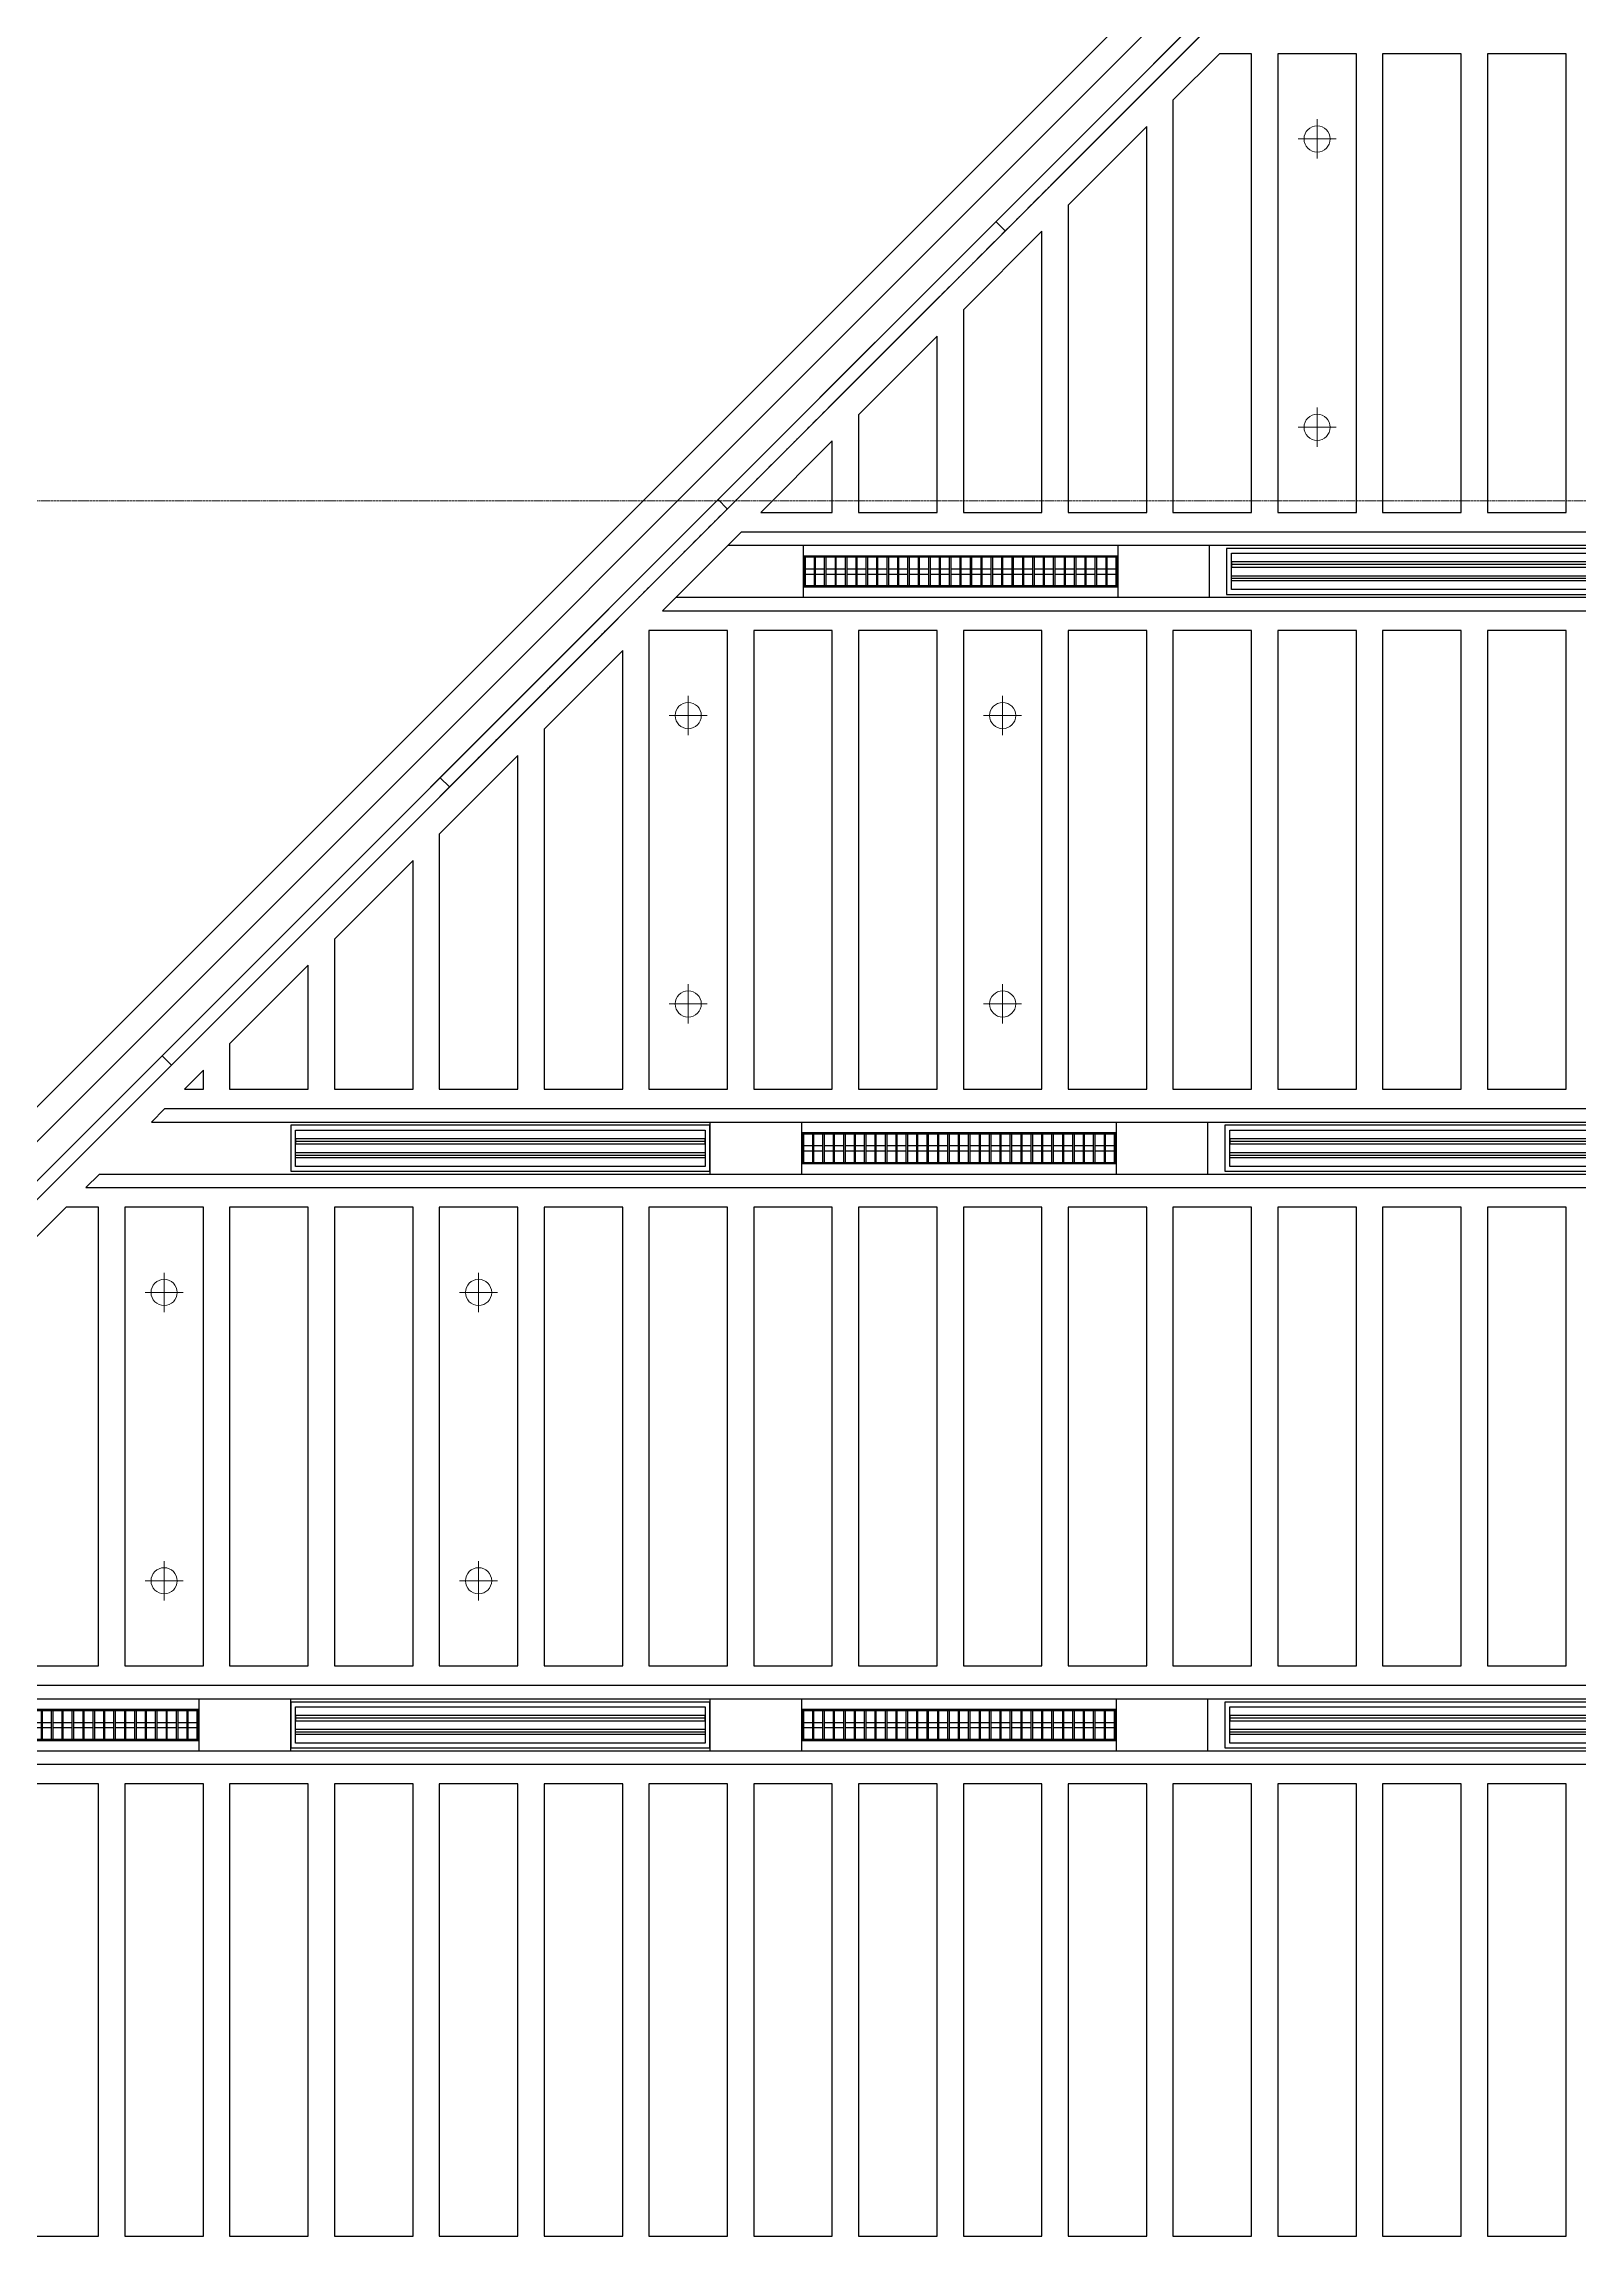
# Model space of a CAD drawing. Header units: millimetres. Extents: x -962357 to -591933, y -35273 to 59420.
# Drawn here: x -880721 to -874862, y -10940 to -2577 of the extents above; entities that cross this region are included whole.
import ezdxf
from ezdxf.enums import TextEntityAlignment as Align

# ---------------------------------------------------------------- set-up
doc = ezdxf.new("R2010")
doc.units = ezdxf.units.MM
doc.linetypes.add('DPA_Grid _ Level 100', pattern=[10, 5.5, -1.6, 1.3, -1.6])
for name, color, linetype in [('000 - WIPEOUT', 250, 'Continuous'), ('001 - ASCESSORIES', 251, 'Continuous'), ('A04_TUBE SERIES', 2, 'Continuous'), ('A11_ALU.SOLID SHEET', 2, 'Continuous')]:
    doc.layers.add(name, color=color, linetype=linetype)
for name, color, linetype, lineweight in [('008 - LIGHTING', 1, 'Continuous', 9), ('A-DETL-GENF', 2, 'Continuous', 9), ('A-GLAZ-CURT', 2, 'Continuous', 9), ('A-WALL', 5, 'Continuous', 9), ('A-WALL-FNSH', 2, 'Continuous', 9), ('A-WALL-PATT', 1, 'Continuous', 9), ('E-LITE-EQPM', 2, 'Continuous', 9), ('S-GRID', 251, 'Continuous', 9)]:
    doc.layers.add(name, color=color, linetype=linetype, lineweight=lineweight)
pattern_1 = [(45, (2.4, 1), (-1060.6602, 1060.6602), []), (135, (2.4, 1), (-1060.6602, -1060.6602), [])]

# ---------------------------------------------------------------- blocks, each defined once
blk = doc.blocks.new('PPLS-PP19_Custom Tile Pattern - Custom Tile Pattern-V76-4130-01 MULTI-PURPOSE LEVEL - REFLECTED CEILING PLAN')
at = {"layer": 'A-GLAZ-CURT'}
for p, q in [((-291.7, 0), (-300, 0)), ((-300, 0), (300, 0)), ((300, 0), (-300, 0)), ((230.1, 0), (300, 0)), ((-300, -50), (300, -50)), ((300, -50), (-300, -50))]:
    blk.add_line(p, q, dxfattribs=at)
at = {"layer": 'A-GLAZ-CURT', "flags": 128}
blk.add_lwpolyline([(-300, 0), (-291.6, 0), (-283.3, 0)], dxfattribs=at)
at = {"layer": 'A-GLAZ-CURT'}
for points, knots in [([(-300, 0), (-284.7, 0), (-236.6, 0), (-198.4, 0), (-175.2, 0), (-174.7, 0)], [-5323.127839, -5323.127839, -5323.127839, -5323.127839, -4502.809032, -2700.551212, -2661.563919, -2661.563919, -2661.563919, -2661.563919]), ([(-118.2, 0), (-119.4, 0), (-122.1, 0), (-125.4, 0), (-127, 0), (-127.4, 0)], [-164.249813, -164.249813, -164.249813, -164.249813, -98.539552, -24.539552, 0, 0, 0, 0]), ([(31.2, 0), (26, 0), (12, 0), (-16.6, 0), (-38.9, 0), (-50.9, 0)], [-4496.803627, -4496.803627, -4496.803627, -4496.803627, -4222.080604, -3745.412743, -2997.869085, -2997.869085, -2997.869085, -2997.869085]), ([(136.4, 0), (121.7, 0), (86.9, 0), (51.2, 0), (31.2, 0)], [-106.750556, -106.750556, -106.750556, -106.750556, -59.610984, 0, 0, 0, 0]), ([(171.5, 0), (176.5, 0), (188.6, 0), (194.3, 0), (195.7, 0)], [-7971.819559, -7971.819559, -7971.819559, -7971.819559, -7784.112253, -7707.76565, -7707.76565, -7707.76565, -7707.76565]), ([(227.2, 0), (231.2, 0), (237, 0), (242.6, 0), (243.9, 0)], [-6783.57697, -6783.57697, -6783.57697, -6783.57697, -6582.165592, -6519.523061, -6519.523061, -6519.523061, -6519.523061])]:
    blk.add_open_spline(points, degree=3, knots=knots, dxfattribs=at)
for points in [[(-122.9, 0), (-125.3, 0), (-129.6, 0), (-133.8, 0)], [(-101.3, 0), (-98.5, 0), (-95.3, 0), (-91.5, 0)], [(221.1, 0), (223.8, 0), (226.7, 0), (230.1, 0)]]:
    blk.add_open_spline(points, degree=3, dxfattribs=at)
blk = doc.blocks.new('PPLS-PP19_Custom Tile Pattern - Custom Tile Pattern-V77-4130-01 MULTI-PURPOSE LEVEL - REFLECTED CEILING PLAN')
at = {"layer": 'A-GLAZ-CURT'}
for p, q in [((-291.7, 0), (-300, 0)), ((-300, 0), (300, 0)), ((300, 0), (-300, 0)), ((-141.8, 0), (-132.8, 0)), ((234, 0), (300, 0)), ((-300, -50), (300, -50)), ((300, -50), (-300, -50))]:
    blk.add_line(p, q, dxfattribs=at)
at = {"layer": 'A-GLAZ-CURT', "flags": 128}
blk.add_lwpolyline([(-300, 0), (-291.6, 0), (-283.3, 0)], dxfattribs=at)
at = {"layer": 'A-GLAZ-CURT'}
for points, knots in [([(-300, 0), (-284.7, 0), (-236.6, 0), (-198.4, 0), (-175.2, 0), (-174.7, 0)], [-5323.127839, -5323.127839, -5323.127839, -5323.127839, -4502.809032, -2700.551212, -2661.563919, -2661.563919, -2661.563919, -2661.563919]), ([(-118.2, 0), (-119.4, 0), (-122.1, 0), (-125.4, 0), (-127, 0), (-127.4, 0)], [-164.249813, -164.249813, -164.249813, -164.249813, -98.539552, -24.539552, 0, 0, 0, 0]), ([(31.2, 0), (26, 0), (12, 0), (-16.6, 0), (-38.9, 0), (-50.9, 0)], [-4496.803627, -4496.803627, -4496.803627, -4496.803627, -4222.080604, -3745.412743, -2997.869085, -2997.869085, -2997.869085, -2997.869085]), ([(136.4, 0), (121.7, 0), (86.9, 0), (51.2, 0), (31.2, 0)], [-106.750556, -106.750556, -106.750556, -106.750556, -59.610984, 0, 0, 0, 0]), ([(171.5, 0), (176.5, 0), (188.6, 0), (194.3, 0), (195.7, 0)], [-7971.819559, -7971.819559, -7971.819559, -7971.819559, -7784.112253, -7707.76565, -7707.76565, -7707.76565, -7707.76565]), ([(235.5, 0), (237, 0), (239.8, 0), (242.6, 0), (243.9, 0)], [-6651.550015, -6651.550015, -6651.550015, -6651.550015, -6582.165592, -6519.523061, -6519.523061, -6519.523061, -6519.523061])]:
    blk.add_open_spline(points, degree=3, knots=knots, dxfattribs=at)
for points in [[(-122.9, 0), (-125.3, 0), (-129.6, 0), (-133.8, 0)], [(-101.3, 0), (-98.5, 0), (-95.3, 0), (-91.5, 0)], [(221.1, 0), (223.8, 0), (226.7, 0), (230.1, 0)]]:
    blk.add_open_spline(points, degree=3, dxfattribs=at)
blk = doc.blocks.new('PPLS-PP19_Custom Tile Pattern - Custom Tile Pattern-V74-4130-01 MULTI-PURPOSE LEVEL - REFLECTED CEILING PLAN')
at = {"layer": 'A-GLAZ-CURT'}
for p, q in [((-291.7, 0), (-300, 0)), ((-300, 0), (300, 0)), ((300, 0), (-300, 0)), ((-141.8, 0), (-132.8, 0)), ((230.1, 0), (300, 0)), ((-300, -50), (300, -50)), ((300, -50), (-300, -50))]:
    blk.add_line(p, q, dxfattribs=at)
at = {"layer": 'A-GLAZ-CURT', "flags": 128}
blk.add_lwpolyline([(-300, 0), (-291.6, 0), (-283.3, 0)], dxfattribs=at)
at = {"layer": 'A-GLAZ-CURT'}
for points, knots in [([(-300, 0), (-284.7, 0), (-236.6, 0), (-198.4, 0), (-175.2, 0), (-174.7, 0)], [-5323.127839, -5323.127839, -5323.127839, -5323.127839, -4502.809032, -2700.551212, -2661.563919, -2661.563919, -2661.563919, -2661.563919]), ([(-118.2, 0), (-119.4, 0), (-122.1, 0), (-125.4, 0), (-127, 0), (-127.4, 0)], [-164.249813, -164.249813, -164.249813, -164.249813, -98.539552, -24.539552, 0, 0, 0, 0]), ([(31.2, 0), (26, 0), (12, 0), (-16.6, 0), (-38.9, 0), (-50.9, 0)], [-4496.803627, -4496.803627, -4496.803627, -4496.803627, -4222.080604, -3745.412743, -2997.869085, -2997.869085, -2997.869085, -2997.869085]), ([(136.4, 0), (121.7, 0), (86.9, 0), (51.2, 0), (31.2, 0)], [-106.750556, -106.750556, -106.750556, -106.750556, -59.610984, 0, 0, 0, 0]), ([(171.5, 0), (176.5, 0), (188.6, 0), (194.3, 0), (195.7, 0)], [-7971.819559, -7971.819559, -7971.819559, -7971.819559, -7784.112253, -7707.76565, -7707.76565, -7707.76565, -7707.76565]), ([(227.2, 0), (231.2, 0), (237, 0), (242.6, 0), (243.9, 0)], [-6783.57697, -6783.57697, -6783.57697, -6783.57697, -6582.165592, -6519.523061, -6519.523061, -6519.523061, -6519.523061])]:
    blk.add_open_spline(points, degree=3, knots=knots, dxfattribs=at)
for points in [[(-122.9, 0), (-125.3, 0), (-129.6, 0), (-133.8, 0)], [(-101.3, 0), (-98.5, 0), (-95.3, 0), (-91.5, 0)], [(221.1, 0), (223.8, 0), (226.7, 0), (230.1, 0)]]:
    blk.add_open_spline(points, degree=3, dxfattribs=at)
blk = doc.blocks.new('*U612')
at = {"layer": 'A-GLAZ-CURT', "rotation": 224.9999999999958}
for name, p in [('PPLS-PP19_Custom Tile Pattern - Custom Tile Pattern-V76-4130-01 MULTI-PURPOSE LEVEL - REFLECTED CEILING PLAN', (-131771.9, -6270.2)), ('PPLS-PP19_Custom Tile Pattern - Custom Tile Pattern-V77-4130-01 MULTI-PURPOSE LEVEL - REFLECTED CEILING PLAN', (-132196.2, -6694.5)), ('PPLS-PP19_Custom Tile Pattern - Custom Tile Pattern-V74-4130-01 MULTI-PURPOSE LEVEL - REFLECTED CEILING PLAN', (-132620.4, -7118.8)), ('PPLS-PP19_Custom Tile Pattern - Custom Tile Pattern-V74-4130-01 MULTI-PURPOSE LEVEL - REFLECTED CEILING PLAN', (-133044.7, -7543)), ('PPLS-PP19_Custom Tile Pattern - Custom Tile Pattern-V74-4130-01 MULTI-PURPOSE LEVEL - REFLECTED CEILING PLAN', (-133469, -7967.3)), ('PPLS-PP19_Custom Tile Pattern - Custom Tile Pattern-V74-4130-01 MULTI-PURPOSE LEVEL - REFLECTED CEILING PLAN', (-133893.2, -8391.6)), ('PPLS-PP19_Custom Tile Pattern - Custom Tile Pattern-V74-4130-01 MULTI-PURPOSE LEVEL - REFLECTED CEILING PLAN', (-134317.5, -8815.8))]:
    blk.add_blockref(name, p, dxfattribs=at)
blk = doc.blocks.new('LGF_DL_SAA_LowPower_DL1a - LGF_DL_SAA_LowPower_DL1a-8832329-4130-01 MULTI-PURPOSE LEVEL - REFLECTED CEILING PLAN')
at = {"layer": 'A-DETL-GENF'}
for p, q in [((72.5, 0), (-72.5, 0)), ((0, 75), (0, -75))]:
    blk.add_line(p, q, dxfattribs=at)
blk.add_circle((0, 0), 50, dxfattribs=at)
blk = doc.blocks.new('C-1-PP19-AR-4130-01-B_20250829-225100_EXLIGHT')
at = {"layer": 'E-LITE-EQPM', "extrusion": (0, 0, -1), "rotation": 180}
for p in [(131182, -6519.8), (131182, -7619.8), (133582, -8719.5), (132382, -8719.5), (133582, -9819.5), (132382, -9819.5), (135582, -10920), (134382, -10920), (135582, -12020), (134382, -12020)]:
    blk.add_blockref('LGF_DL_SAA_LowPower_DL1a - LGF_DL_SAA_LowPower_DL1a-8832329-4130-01 MULTI-PURPOSE LEVEL - REFLECTED CEILING PLAN', p, dxfattribs=at)
blk = doc.blocks.new('*U576')
blk.add_wipeout([(-25, 0), (25, 0), (25, 12752), (-25, 12752)]).dxf.layer = '000 - WIPEOUT'
at = {"layer": 'A04_TUBE SERIES', "color": 0}
blk.add_lwpolyline([(-25, 0), (25, 0), (25, 12752), (-25, 12752)], close=True, dxfattribs=at)
at = {"layer": 'Defpoints', "color": 250, "flags": 1}
blk.add_attdef('EXTR.OVL-LENGTH_', (-33.1, -9), '', height=5, dxfattribs=at)
blk = doc.blocks.new('*U577')
blk.add_wipeout([(-25, 0), (25, 0), (25, 12752), (-25, 12752)]).dxf.layer = '000 - WIPEOUT'
at = {"layer": 'A04_TUBE SERIES', "color": 0}
blk.add_lwpolyline([(-25, 0), (25, 0), (25, 12752), (-25, 12752)], close=True, dxfattribs=at)
at = {"layer": 'Defpoints', "color": 250, "flags": 1}
blk.add_attdef('EXTR.OVL-LENGTH_', (-33.1, -9), '', height=5, dxfattribs=at)
blk = doc.blocks.new('*U526')
at = {"layer": '001 - ASCESSORIES', "color": 0, "linetype": 'ByBlock'}
blk.add_lwpolyline([(800, 87.5), (-800, 87.5), (-800, -87.5), (800, -87.5)], close=True, dxfattribs=at)
at = {"layer": '001 - ASCESSORIES', "linetype": 'ByBlock'}
for points in [[(-781.5, 69), (781.5, 69), (781.5, -69), (-781.5, -69)], [(781.5, 36.3), (-781.5, 36.3), (-781.5, 16.3), (781.5, 16.3)], [(-781.5, -16.3), (781.5, -16.3), (781.5, -36.3), (-781.5, -36.3)]]:
    blk.add_lwpolyline(points, close=True, dxfattribs=at)
for points in [[(781.5, 26.3), (-781.5, 26.3)], [(-781.5, -26.3), (781.5, -26.3)]]:
    blk.add_lwpolyline(points, dxfattribs=at)
blk = doc.blocks.new('*U570')
at = {"color": 1}
blk.add_wipeout([(600, -60), (-600, -60), (-600, 60), (600, 60)], dxfattribs=at).dxf.layer = '000 - WIPEOUT'
at = {"layer": '001 - ASCESSORIES', "color": 0}
blk.add_lwpolyline([(600, -60), (-600, -60), (-600, 60), (600, 60)], close=True, dxfattribs=at)
at = {"layer": '001 - ASCESSORIES'}
for points in [[(-593.5, -55), (-598.5, -55), (-598.5, 55), (-593.5, 55)], [(595, -55), (-595, -55), (-595, 55), (595, 55)], [(-558.8, -55), (-553.8, -55), (-553.8, 55), (-558.8, 55)], [(-514, -55), (-519, -55), (-519, 55), (-514, 55)], [(-479.3, -55), (-474.3, -55), (-474.3, 55), (-479.3, 55)], [(-434.6, -55), (-439.6, -55), (-439.6, 55), (-434.6, 55)], [(-399.8, -55), (-394.8, -55), (-394.8, 55), (-399.8, 55)], [(-355.1, -55), (-360.1, -55), (-360.1, 55), (-355.1, 55)], [(-320.4, -55), (-315.4, -55), (-315.4, 55), (-320.4, 55)], [(-275.6, -55), (-280.6, -55), (-280.6, 55), (-275.6, 55)], [(-240.9, -55), (-235.9, -55), (-235.9, 55), (-240.9, 55)], [(-196.2, -55), (-201.2, -55), (-201.2, 55), (-196.2, 55)], [(-161.4, -55), (-156.4, -55), (-156.4, 55), (-161.4, 55)], [(-116.7, -55), (-121.7, -55), (-121.7, 55), (-116.7, 55)], [(-82, -55), (-77, -55), (-77, 55), (-82, 55)], [(-37.2, -55), (-42.2, -55), (-42.2, 55), (-37.2, 55)], [(-2.5, -55), (2.5, -55), (2.5, 55), (-2.5, 55)], [(42.2, -55), (37.2, -55), (37.2, 55), (42.2, 55)], [(77, -55), (82, -55), (82, 55), (77, 55)], [(121.7, -55), (116.7, -55), (116.7, 55), (121.7, 55)], [(156.4, -55), (161.4, -55), (161.4, 55), (156.4, 55)], [(201.2, -55), (196.2, -55), (196.2, 55), (201.2, 55)], [(235.9, -55), (240.9, -55), (240.9, 55), (235.9, 55)], [(280.6, -55), (275.6, -55), (275.6, 55), (280.6, 55)], [(315.4, -55), (320.4, -55), (320.4, 55), (315.4, 55)], [(360.1, -55), (355.1, -55), (355.1, 55), (360.1, 55)], [(394.8, -55), (399.8, -55), (399.8, 55), (394.8, 55)], [(439.6, -55), (434.6, -55), (434.6, 55), (439.6, 55)], [(474.3, -55), (479.3, -55), (479.3, 55), (474.3, 55)], [(519, -55), (514, -55), (514, 55), (519, 55)], [(553.8, -55), (558.8, -55), (558.8, 55), (553.8, 55)], [(598.5, -55), (593.5, -55), (593.5, 55), (598.5, 55)]]:
    blk.add_lwpolyline(points, close=True, dxfattribs=at)
for points in [[(-593.5, 10), (-558.8, 10)], [(-553.8, 10), (-519, 10)], [(-514, 10), (-479.3, 10)], [(-474.3, 10), (-439.6, 10)], [(-434.6, 10), (-399.8, 10)], [(-394.8, 10), (-360.1, 10)], [(-355.1, 10), (-320.4, 10)], [(-315.4, 10), (-280.6, 10)], [(-275.6, 10), (-240.9, 10)], [(-235.9, 10), (-201.2, 10)], [(-196.2, 10), (-161.4, 10)], [(-156.4, 10), (-121.7, 10)], [(-116.7, 10), (-82, 10)], [(-77, 10), (-42.2, 10)], [(-37.2, 10), (-2.5, 10)], [(2.5, 10), (37.2, 10)], [(42.2, 10), (77, 10)], [(82, 10), (116.7, 10)], [(121.7, 10), (156.4, 10)], [(161.4, 10), (196.2, 10)], [(201.2, 10), (235.9, 10)], [(240.9, 10), (275.6, 10)], [(280.6, 10), (315.4, 10)], [(320.4, 10), (355.1, 10)], [(360.1, 10), (394.8, 10)], [(399.8, 10), (434.6, 10)], [(439.6, 10), (474.3, 10)], [(479.3, 10), (514, 10)], [(519, 10), (553.8, 10)], [(558.8, 10), (593.5, 10)], [(-593.5, -10), (-558.8, -10)], [(-553.8, -10), (-519, -10)], [(-514, -10), (-479.3, -10)], [(-474.3, -10), (-439.6, -10)], [(-434.6, -10), (-399.8, -10)], [(-394.8, -10), (-360.1, -10)], [(-355.1, -10), (-320.4, -10)], [(-315.4, -10), (-280.6, -10)], [(-275.6, -10), (-240.9, -10)], [(-235.9, -10), (-201.2, -10)], [(-196.2, -10), (-161.4, -10)], [(-156.4, -10), (-121.7, -10)], [(-116.7, -10), (-82, -10)], [(-77, -10), (-42.2, -10)], [(-37.2, -10), (-2.5, -10)], [(2.5, -10), (37.2, -10)], [(42.2, -10), (77, -10)], [(82, -10), (116.7, -10)], [(121.7, -10), (156.4, -10)], [(161.4, -10), (196.2, -10)], [(201.2, -10), (235.9, -10)], [(240.9, -10), (275.6, -10)], [(280.6, -10), (315.4, -10)], [(320.4, -10), (355.1, -10)], [(360.1, -10), (394.8, -10)], [(399.8, -10), (434.6, -10)], [(439.6, -10), (474.3, -10)], [(479.3, -10), (514, -10)], [(519, -10), (553.8, -10)], [(558.8, -10), (593.5, -10)]]:
    blk.add_lwpolyline(points, dxfattribs=at)
blk = doc.blocks.new('*U742')
blk.add_point((0, 0))
at = {"layer": 'Defpoints', "color": 250}
blk.add_text('AL.SHEET-HAT-TYPE-C', height=7, rotation=270, dxfattribs=at).set_placement((15, 0), align=Align.BOTTOM_CENTER)
blk.add_wipeout([(0, -100), (350, -100), (350, 100), (0, 100)]).dxf.layer = '000 - WIPEOUT'
at = {"layer": 'A11_ALU.SOLID SHEET', "color": 0}
blk.add_lwpolyline([(0, -100), (350, -100), (350, 100), (0, 100)], close=True, dxfattribs=at)
blk = doc.blocks.new('*U581')
blk.add_wipeout([(-25, 0), (25, 0), (25, 8409.7), (-25, 8459.7)]).dxf.layer = '000 - WIPEOUT'
at = {"layer": 'A04_TUBE SERIES', "color": 0}
blk.add_lwpolyline([(-25, 0), (25, 0), (25, 8409.7), (-25, 8459.7)], close=True, dxfattribs=at)
at = {"layer": 'Defpoints', "color": 250, "flags": 1}
blk.add_attdef('EXTR.OVL-LENGTH_', (-33.1, -9), '', height=5, dxfattribs=at)
blk = doc.blocks.new('*U580')
blk.add_wipeout([(-25, 0), (25, 0), (25, 8659.7), (-25, 8709.7)]).dxf.layer = '000 - WIPEOUT'
at = {"layer": 'A04_TUBE SERIES', "color": 0}
blk.add_lwpolyline([(-25, 0), (25, 0), (25, 8659.7), (-25, 8709.7)], close=True, dxfattribs=at)
at = {"layer": 'Defpoints', "color": 250, "flags": 1}
blk.add_attdef('EXTR.OVL-LENGTH_', (-33.1, -9), '', height=5, dxfattribs=at)
blk = doc.blocks.new('*U852')
blk.add_point((0, 0))
at = {"layer": 'Defpoints', "color": 250}
blk.add_text('AL.SHEET-HAT-TYPE-C', height=7, rotation=270, dxfattribs=at).set_placement((15, 0), align=Align.BOTTOM_CENTER)
blk.add_wipeout([(0, -100), (287.2, -100), (487.2, 100), (0, 100)]).dxf.layer = '000 - WIPEOUT'
at = {"layer": 'A11_ALU.SOLID SHEET', "color": 0}
blk.add_lwpolyline([(0, -100), (287.2, -100), (487.2, 100), (0, 100)], close=True, dxfattribs=at)
blk = doc.blocks.new('*U824')
at = {"color": 3}
for points in [[(-875, 3150), (875, 3150), (875, 2850), (-875, 2850)], [(-875, 2750), (875, 2750), (875, 2450), (-875, 2450)], [(-875, 2350), (875, 2350), (875, 2050), (-875, 2050)], [(-875, 1950), (875, 1950), (875, 1650), (-875, 1650)], [(-875, 1550), (875, 1550), (875, 1250), (-875, 1250)], [(-875, 1150), (875, 1150), (875, 850), (-875, 850)], [(-875, 750), (875, 750), (875, 450), (-875, 450)], [(-875, 350), (875, 350), (875, 50), (-875, 50)], [(-875, -50), (875, -50), (875, -350), (-875, -350)], [(-875, -450), (875, -450), (875, -750), (-875, -750)], [(-875, -850), (875, -850), (875, -1150), (-875, -1150)], [(-875, -1250), (875, -1250), (875, -1550), (-875, -1550)], [(-875, -1650), (875, -1650), (875, -1950), (-875, -1950)], [(-875, -2050), (875, -2050), (875, -2350), (-875, -2350)], [(-875, -2450), (875, -2450), (875, -2750), (-875, -2750)], [(-875, -2850), (875, -2850), (875, -3150), (-875, -3150)]]:
    blk.add_wipeout(points, dxfattribs=at).dxf.layer = '000 - WIPEOUT'
at = {"layer": 'A11_ALU.SOLID SHEET', "color": 0, "linetype": 'ByBlock'}
for points in [[(-875, 2850), (875, 2850), (875, 3150), (-875, 3150)], [(-875, 2450), (875, 2450), (875, 2750), (-875, 2750)], [(-875, 2050), (875, 2050), (875, 2350), (-875, 2350)], [(-875, 1650), (875, 1650), (875, 1950), (-875, 1950)], [(-875, 1250), (875, 1250), (875, 1550), (-875, 1550)], [(-875, 850), (875, 850), (875, 1150), (-875, 1150)], [(-875, 450), (875, 450), (875, 750), (-875, 750)], [(-875, 50), (875, 50), (875, 350), (-875, 350)], [(-875, -350), (875, -350), (875, -50), (-875, -50)], [(-875, -750), (875, -750), (875, -450), (-875, -450)], [(-875, -1150), (875, -1150), (875, -850), (-875, -850)], [(-875, -1550), (875, -1550), (875, -1250), (-875, -1250)], [(-875, -1950), (875, -1950), (875, -1650), (-875, -1650)], [(-875, -2350), (875, -2350), (875, -2050), (-875, -2050)], [(-875, -2750), (875, -2750), (875, -2450), (-875, -2450)], [(-875, -3150), (875, -3150), (875, -2850), (-875, -2850)]]:
    blk.add_lwpolyline(points, close=True, dxfattribs=at)
blk = doc.blocks.new('*U825')
at = {"color": 3}
for points in [[(-875, 4150), (875, 4150), (875, 3850), (-875, 3850)], [(-875, 3750), (875, 3750), (875, 3450), (-875, 3450)], [(-875, 3350), (875, 3350), (875, 3050), (-875, 3050)], [(-875, 2950), (875, 2950), (875, 2650), (-875, 2650)], [(-875, 2550), (875, 2550), (875, 2250), (-875, 2250)], [(-875, 2150), (875, 2150), (875, 1850), (-875, 1850)], [(-875, 1750), (875, 1750), (875, 1450), (-875, 1450)], [(-875, 1350), (875, 1350), (875, 1050), (-875, 1050)], [(-875, 950), (875, 950), (875, 650), (-875, 650)], [(-875, 550), (875, 550), (875, 250), (-875, 250)], [(-875, 150), (875, 150), (875, -150), (-875, -150)], [(-875, -250), (875, -250), (875, -550), (-875, -550)], [(-875, -650), (875, -650), (875, -950), (-875, -950)], [(-875, -1050), (875, -1050), (875, -1350), (-875, -1350)], [(-875, -1450), (875, -1450), (875, -1750), (-875, -1750)], [(-875, -1850), (875, -1850), (875, -2150), (-875, -2150)], [(-875, -2250), (875, -2250), (875, -2550), (-875, -2550)], [(-875, -2650), (875, -2650), (875, -2950), (-875, -2950)], [(-875, -3050), (875, -3050), (875, -3350), (-875, -3350)], [(-875, -3450), (875, -3450), (875, -3750), (-875, -3750)], [(-875, -3850), (875, -3850), (875, -4150), (-875, -4150)]]:
    blk.add_wipeout(points, dxfattribs=at).dxf.layer = '000 - WIPEOUT'
at = {"layer": 'A11_ALU.SOLID SHEET', "color": 0, "linetype": 'ByBlock'}
for points in [[(-875, 3850), (875, 3850), (875, 4150), (-875, 4150)], [(-875, 3450), (875, 3450), (875, 3750), (-875, 3750)], [(-875, 3050), (875, 3050), (875, 3350), (-875, 3350)], [(-875, 2650), (875, 2650), (875, 2950), (-875, 2950)], [(-875, 2250), (875, 2250), (875, 2550), (-875, 2550)], [(-875, 1850), (875, 1850), (875, 2150), (-875, 2150)], [(-875, 1450), (875, 1450), (875, 1750), (-875, 1750)], [(-875, 1050), (875, 1050), (875, 1350), (-875, 1350)], [(-875, 650), (875, 650), (875, 950), (-875, 950)], [(-875, 250), (875, 250), (875, 550), (-875, 550)], [(-875, -150), (875, -150), (875, 150), (-875, 150)], [(-875, -550), (875, -550), (875, -250), (-875, -250)], [(-875, -950), (875, -950), (875, -650), (-875, -650)], [(-875, -1350), (875, -1350), (875, -1050), (-875, -1050)], [(-875, -1750), (875, -1750), (875, -1450), (-875, -1450)], [(-875, -2150), (875, -2150), (875, -1850), (-875, -1850)], [(-875, -2550), (875, -2550), (875, -2250), (-875, -2250)], [(-875, -2950), (875, -2950), (875, -2650), (-875, -2650)], [(-875, -3350), (875, -3350), (875, -3050), (-875, -3050)], [(-875, -3750), (875, -3750), (875, -3450), (-875, -3450)], [(-875, -4150), (875, -4150), (875, -3850), (-875, -3850)]]:
    blk.add_lwpolyline(points, close=True, dxfattribs=at)
blk = doc.blocks.new('*U826')
at = {"color": 3}
for points in [[(-875, 5150), (875, 5150), (875, 4850), (-875, 4850)], [(-875, 4750), (875, 4750), (875, 4450), (-875, 4450)], [(-875, 4350), (875, 4350), (875, 4050), (-875, 4050)], [(-875, 3950), (875, 3950), (875, 3650), (-875, 3650)], [(-875, 3550), (875, 3550), (875, 3250), (-875, 3250)], [(-875, 3150), (875, 3150), (875, 2850), (-875, 2850)], [(-875, 2750), (875, 2750), (875, 2450), (-875, 2450)], [(-875, 2350), (875, 2350), (875, 2050), (-875, 2050)], [(-875, 1950), (875, 1950), (875, 1650), (-875, 1650)], [(-875, 1550), (875, 1550), (875, 1250), (-875, 1250)], [(-875, 1150), (875, 1150), (875, 850), (-875, 850)], [(-875, 750), (875, 750), (875, 450), (-875, 450)], [(-875, 350), (875, 350), (875, 50), (-875, 50)], [(-875, -50), (875, -50), (875, -350), (-875, -350)], [(-875, -450), (875, -450), (875, -750), (-875, -750)], [(-875, -850), (875, -850), (875, -1150), (-875, -1150)], [(-875, -1250), (875, -1250), (875, -1550), (-875, -1550)], [(-875, -1650), (875, -1650), (875, -1950), (-875, -1950)], [(-875, -2050), (875, -2050), (875, -2350), (-875, -2350)], [(-875, -2450), (875, -2450), (875, -2750), (-875, -2750)], [(-875, -2850), (875, -2850), (875, -3150), (-875, -3150)], [(-875, -3250), (875, -3250), (875, -3550), (-875, -3550)], [(-875, -3650), (875, -3650), (875, -3950), (-875, -3950)], [(-875, -4050), (875, -4050), (875, -4350), (-875, -4350)], [(-875, -4450), (875, -4450), (875, -4750), (-875, -4750)], [(-875, -4850), (875, -4850), (875, -5150), (-875, -5150)]]:
    blk.add_wipeout(points, dxfattribs=at).dxf.layer = '000 - WIPEOUT'
at = {"layer": 'A11_ALU.SOLID SHEET', "color": 0, "linetype": 'ByBlock'}
for points in [[(-875, 4850), (875, 4850), (875, 5150), (-875, 5150)], [(-875, 4450), (875, 4450), (875, 4750), (-875, 4750)], [(-875, 4050), (875, 4050), (875, 4350), (-875, 4350)], [(-875, 3650), (875, 3650), (875, 3950), (-875, 3950)], [(-875, 3250), (875, 3250), (875, 3550), (-875, 3550)], [(-875, 2850), (875, 2850), (875, 3150), (-875, 3150)], [(-875, 2450), (875, 2450), (875, 2750), (-875, 2750)], [(-875, 2050), (875, 2050), (875, 2350), (-875, 2350)], [(-875, 1650), (875, 1650), (875, 1950), (-875, 1950)], [(-875, 1250), (875, 1250), (875, 1550), (-875, 1550)], [(-875, 850), (875, 850), (875, 1150), (-875, 1150)], [(-875, 450), (875, 450), (875, 750), (-875, 750)], [(-875, 50), (875, 50), (875, 350), (-875, 350)], [(-875, -350), (875, -350), (875, -50), (-875, -50)], [(-875, -750), (875, -750), (875, -450), (-875, -450)], [(-875, -1150), (875, -1150), (875, -850), (-875, -850)], [(-875, -1550), (875, -1550), (875, -1250), (-875, -1250)], [(-875, -1950), (875, -1950), (875, -1650), (-875, -1650)], [(-875, -2350), (875, -2350), (875, -2050), (-875, -2050)], [(-875, -2750), (875, -2750), (875, -2450), (-875, -2450)], [(-875, -3150), (875, -3150), (875, -2850), (-875, -2850)], [(-875, -3550), (875, -3550), (875, -3250), (-875, -3250)], [(-875, -3950), (875, -3950), (875, -3650), (-875, -3650)], [(-875, -4350), (875, -4350), (875, -4050), (-875, -4050)], [(-875, -4750), (875, -4750), (875, -4450), (-875, -4450)], [(-875, -5150), (875, -5150), (875, -4850), (-875, -4850)]]:
    blk.add_lwpolyline(points, close=True, dxfattribs=at)
blk = doc.blocks.new('*U578')
blk.add_wipeout([(-25, 0), (25, 0), (25, 10860.2), (-25, 10910.2)]).dxf.layer = '000 - WIPEOUT'
at = {"layer": 'A04_TUBE SERIES', "color": 0}
blk.add_lwpolyline([(-25, 0), (25, 0), (25, 10860.2), (-25, 10910.2)], close=True, dxfattribs=at)
at = {"layer": 'Defpoints', "color": 250, "flags": 1}
blk.add_attdef('EXTR.OVL-LENGTH_', (-33.1, -9), '', height=5, dxfattribs=at)
blk = doc.blocks.new('*U579')
blk.add_wipeout([(-25, 0), (25, 0), (25, 10610.2), (-25, 10660.2)]).dxf.layer = '000 - WIPEOUT'
at = {"layer": 'A04_TUBE SERIES', "color": 0}
blk.add_lwpolyline([(-25, 0), (25, 0), (25, 10610.2), (-25, 10660.2)], close=True, dxfattribs=at)
at = {"layer": 'Defpoints', "color": 250, "flags": 1}
blk.add_attdef('EXTR.OVL-LENGTH_', (-33.1, -9), '', height=5, dxfattribs=at)
blk = doc.blocks.new('*U831')
at = {"color": 3}
for points in [[(-862.5, 4550), (862.5, 4550), (862.5, 4250), (-862.5, 4250)], [(-862.5, 4150), (862.5, 4150), (862.5, 3850), (-862.5, 3850)], [(-862.5, 3750), (862.5, 3750), (862.5, 3450), (-862.5, 3450)], [(-862.5, 3350), (862.5, 3350), (862.5, 3050), (-862.5, 3050)], [(-862.5, 2950), (862.5, 2950), (862.5, 2650), (-862.5, 2650)], [(-862.5, 2550), (862.5, 2550), (862.5, 2250), (-862.5, 2250)], [(-862.5, 2150), (862.5, 2150), (862.5, 1850), (-862.5, 1850)], [(-862.5, 1750), (862.5, 1750), (862.5, 1450), (-862.5, 1450)], [(-862.5, 1350), (862.5, 1350), (862.5, 1050), (-862.5, 1050)], [(-862.5, 950), (862.5, 950), (862.5, 650), (-862.5, 650)], [(-862.5, 550), (862.5, 550), (862.5, 250), (-862.5, 250)], [(-862.5, 150), (862.5, 150), (862.5, -150), (-862.5, -150)], [(-862.5, -250), (862.5, -250), (862.5, -550), (-862.5, -550)], [(-862.5, -650), (862.5, -650), (862.5, -950), (-862.5, -950)], [(-862.5, -1050), (862.5, -1050), (862.5, -1350), (-862.5, -1350)]]:
    blk.add_wipeout(points, dxfattribs=at).dxf.layer = '000 - WIPEOUT'
at = {"layer": 'A11_ALU.SOLID SHEET', "color": 0, "linetype": 'ByBlock'}
for points in [[(-862.5, 4250), (862.5, 4250), (862.5, 4550), (-862.5, 4550)], [(-862.5, 3850), (862.5, 3850), (862.5, 4150), (-862.5, 4150)], [(-862.5, 3450), (862.5, 3450), (862.5, 3750), (-862.5, 3750)], [(-862.5, 3050), (862.5, 3050), (862.5, 3350), (-862.5, 3350)], [(-862.5, 2650), (862.5, 2650), (862.5, 2950), (-862.5, 2950)], [(-862.5, 2250), (862.5, 2250), (862.5, 2550), (-862.5, 2550)], [(-862.5, 1850), (862.5, 1850), (862.5, 2150), (-862.5, 2150)], [(-862.5, 1450), (862.5, 1450), (862.5, 1750), (-862.5, 1750)], [(-862.5, 1050), (862.5, 1050), (862.5, 1350), (-862.5, 1350)], [(-862.5, 650), (862.5, 650), (862.5, 950), (-862.5, 950)], [(-862.5, 250), (862.5, 250), (862.5, 550), (-862.5, 550)], [(-862.5, -150), (862.5, -150), (862.5, 150), (-862.5, 150)], [(-862.5, -550), (862.5, -550), (862.5, -250), (-862.5, -250)], [(-862.5, -950), (862.5, -950), (862.5, -650), (-862.5, -650)], [(-862.5, -1350), (862.5, -1350), (862.5, -1050), (-862.5, -1050)]]:
    blk.add_lwpolyline(points, close=True, dxfattribs=at)
blk = doc.blocks.new('*U853')
at = {"layer": 'A11_ALU.SOLID SHEET', "linetype": 'ByBlock'}
for points in [[(-131432, -6194.5), (-131554.7, -6194.5), (-131732, -6371.8), (-131732, -7944.5), (-131432, -7944.5)], [(-131832, -6471.8), (-132132, -6771.8), (-132132, -7944.5), (-131832, -7944.5)], [(-132232, -6871.8), (-132532, -7171.8), (-132532, -7944.5), (-132232, -7944.5)], [(-132632, -7271.8), (-132932, -7571.8), (-132932, -7944.5), (-132632, -7944.5)], [(-133032, -7671.8), (-133304.7, -7944.5), (-133032, -7944.5)], [(-133832, -8471.8), (-134132, -8771.8), (-134132, -10144.5), (-133832, -10144.5)], [(-134232, -8871.8), (-134532, -9171.8), (-134532, -10144.5), (-134232, -10144.5)], [(-134632, -9271.8), (-134932, -9571.8), (-134932, -10144.5), (-134632, -10144.5)], [(-135032, -9671.8), (-135332, -9971.8), (-135332, -10144.5), (-135032, -10144.5)], [(-135432, -10071.8), (-135504.7, -10144.5), (-135432, -10144.5)], [(-135832, -10595), (-135955.2, -10595), (-136132, -10771.8), (-136132, -12345), (-135832, -12345)]]:
    blk.add_lwpolyline(points, close=True, dxfattribs=at)
at = {"layer": '008 - LIGHTING'}
for p in [(-130727.5, -8169.5), (-130734, -10370), (-130734, -12570)]:
    blk.add_blockref('*U526', p, dxfattribs=at)
at = {"layer": 'A11_ALU.SOLID SHEET', "linetype": 'ByBlock', "rotation": 90}
for name, p in [('*U824', (-128182, -7069.5)), ('*U825', (-129582, -9269.5)), ('*U826', (-130582, -11470)), ('*U831', (-131582, -13657.5))]:
    blk.add_blockref(name, p, dxfattribs=at)
at = {"layer": 'A11_ALU.SOLID SHEET', "color": 1, "rotation": 180}
blk.add_blockref('*U852', (-133142.5, -8169.5), dxfattribs=at)
at = {"layer": 'A11_ALU.SOLID SHEET', "color": 1}
for p in [(-131942.5, -8169.5), (-133499, -10370), (-131949, -10370), (-135449, -12570), (-133499, -12570), (-131949, -12570)]:
    blk.add_blockref('*U742', p, dxfattribs=at)
at = {"layer": '008 - LIGHTING'}
for name, p in [('*U570', (-132542.5, -8169.5)), ('*U526', (-134299, -10370)), ('*U570', (-132549, -10370)), ('*U570', (-136049, -12570)), ('*U526', (-134299, -12570)), ('*U570', (-132549, -12570))]:
    blk.add_blockref(name, p, dxfattribs=at)
at = {"layer": 'A04_TUBE SERIES', "linetype": 'ByBlock'}
for name, p, rotation in [('*U581', (-124970, -8044.5), 89.99999999999999), ('*U580', (-124970, -8294.5), 89.99999999999999), ('*U579', (-124970, -10245), 89.99999999999999), ('*U578', (-124970, -10495), 89.99999999999999), ('*U576', (-137722, -12445), 270), ('*U577', (-137722, -12695), 270)]:
    blk.add_blockref(name, p, dxfattribs=dict(at, rotation=rotation))

msp = doc.modelspace()

# ---------------------------------------------------------------- block references
msp.add_blockref('*U853', (-744680, 3580))

# ---------------------------------------------------------------- next in the draw order: hatches: boundary and pattern name
at = {"layer": 'A-WALL-PATT'}
h = msp.add_hatch(dxfattribs=at)
h.set_pattern_fill('FP_2', color=256, style=0, pattern_type=2)
h.set_pattern_definition([(45, (2.4, 1), (-424.26407, 424.26407), [])])
h.paths.add_polyline_path([(-881287.2, -7454.8), (-870752.4, 3080), (-871035.2, 3080), (-881570, -7454.8)])
h = msp.add_hatch(dxfattribs=at)
h.set_pattern_fill('FP_3', color=256, style=0, pattern_type=2)
h.set_pattern_definition(pattern_1)
h.paths.add_polyline_path([(-881266.5, -7504.8), (-870731.7, 3030), (-870802.4, 3030), (-881337.2, -7504.8)])
h = msp.add_hatch(dxfattribs=at)
h.set_pattern_fill('FP_3', color=256, style=0, pattern_type=2)
h.set_pattern_definition(pattern_1)
h.paths.add_polyline_path([(-881216.5, -7454.8), (-870731.7, 3030), (-870802.4, 3030), (-881287.2, -7454.8)])

# ---------------------------------------------------------------- next in the draw order: linework, layer by layer
at = {"layer": 'A-WALL', "color": 7, "lineweight": 25}
for p, q in [((-870802.4, 3030), (-881287.2, -7454.8)), ((-881287.2, -7454.8), (-870802.4, 3030)), ((-881287.2, -7454.8), (-870802.4, 3030)), ((-881370, -7254.8), (-874985, -869.8))]:
    msp.add_line(p, q, dxfattribs=at)
at = {"layer": 'A-WALL-FNSH', "color": 250}
for q in [(-881266.5, -7504.8), (-881216.5, -7454.8)]:
    msp.add_line((-870731.7, 3030), q, dxfattribs=at)
at = {"layer": 'S-GRID', "linetype": 'DPA_Grid _ Level 100'}
msp.add_line((-603146.2, -4320), (-957857, -4320), dxfattribs=at)

# ---------------------------------------------------------------- next in the draw order: block references
for name in ['*U612', 'C-1-PP19-AR-4130-01-B_20250829-225100_EXLIGHT']:
    msp.add_blockref(name, (-744680, 3580))

doc.saveas('drawing.dxf')
